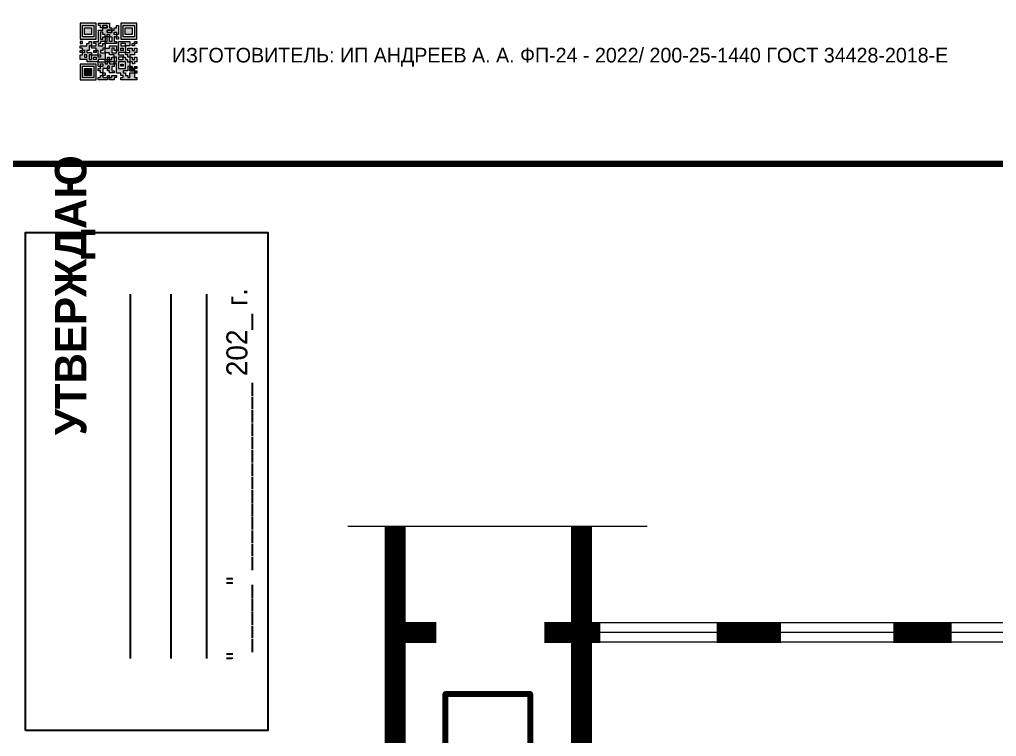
# Model space of a CAD drawing. Header units: millimetres. Extents: x 13114 to 67229, y 22859 to 38520.
# Drawn here: x 19472 to 19658.3, y 24956 to 25092.8 of the extents above; entities that cross this region are included whole.
import ezdxf

# ---------------------------------------------------------------- set-up
doc = ezdxf.new("R2010")
doc.units = ezdxf.units.MM
doc.styles.add('обычный', font='arial.ttf')

# ---------------------------------------------------------------- blocks, each defined once
blk = doc.blocks.new('QR')
at = {"lineweight": 0}
h = blk.add_hatch(color=256, dxfattribs=at)
h.dxf.hatch_style = 1
h.paths.add_polyline_path([(9241.16, 2687.38), (9242.01, 2687.38), (9242.01, 2687.83), (9241.59, 2687.83), (9241.59, 2688.68), (9239.45, 2688.68), (9239.45, 2688.25), (9239.86, 2688.25), (9239.86, 2687.83), (9240.29, 2687.83), (9240.29, 2688.25), (9241.16, 2688.25), (9241.16, 2687.83), (9240.29, 2687.83), (9240.29, 2687.38), (9239.45, 2687.38), (9239.45, 2685.22), (9238.57, 2685.22), (9238.57, 2684.8), (9239.02, 2684.8), (9239.02, 2684.37), (9238.13, 2684.37), (9238.13, 2683.92), (9239.02, 2683.92), (9239.02, 2683.5), (9239.44, 2683.5), (9239.44, 2682.64), (9239.87, 2682.64), (9239.87, 2682.18), (9239.44, 2682.18), (9239.44, 2682.64), (9238.13, 2682.64), (9238.13, 2681.76), (9237.71, 2681.76), (9237.71, 2682.64), (9238.13, 2682.64), (9238.13, 2683.07), (9237.27, 2683.07), (9237.27, 2683.51), (9237.71, 2683.51), (9237.71, 2684.37), (9238.13, 2684.37), (9238.13, 2685.22), (9237.71, 2685.22), (9237.71, 2684.8), (9237.28, 2684.8), (9237.28, 2684.38), (9235.98, 2684.38), (9235.98, 2683.92), (9236.4, 2683.92), (9236.4, 2683.49), (9236.84, 2683.49), (9236.84, 2683.07), (9236.4, 2683.07), (9236.4, 2682.64), (9235.98, 2682.64), (9235.98, 2681.76), (9237.29, 2681.76), (9237.29, 2681.33), (9239.43, 2681.33), (9239.43, 2681.76), (9240.74, 2681.76), (9240.74, 2683.05), (9239.87, 2683.05), (9239.87, 2683.5), (9240.29, 2683.5), (9240.29, 2683.91), (9240.74, 2683.91), (9240.74, 2684.81), (9240.29, 2684.81), (9240.29, 2684.79), (9240.29, 2684.37), (9239.45, 2684.37), (9239.45, 2684.8), (9239.87, 2684.8), (9239.87, 2685.21), (9240.74, 2685.21), (9240.74, 2686.1), (9240.29, 2686.1), (9240.29, 2685.64), (9239.86, 2685.64), (9239.86, 2686.95), (9240.29, 2686.95), (9240.29, 2686.52), (9240.74, 2686.52), (9240.74, 2686.1), (9241.16, 2686.1), (9241.16, 2686.53), (9241.59, 2686.53), (9241.59, 2686.1), (9242.02, 2686.1), (9242.02, 2685.21), (9241.59, 2685.21), (9241.59, 2686.1), (9241.16, 2686.1), (9241.16, 2685.21), (9240.74, 2685.21), (9240.74, 2684.81), (9242.89, 2684.81), (9242.89, 2685.22), (9242.47, 2685.22), (9242.47, 2686.11), (9242.89, 2686.11), (9242.89, 2686.52), (9242.46, 2686.52), (9242.46, 2686.95), (9242.89, 2686.95), (9242.89, 2686.52), (9243.32, 2686.52), (9243.32, 2688.26), (9242.9, 2688.26), (9242.9, 2687.83), (9242.47, 2687.83), (9242.47, 2687.38), (9242.01, 2687.38), (9242.01, 2686.94), (9241.16, 2686.94)])
h.paths.add_polyline_path([(9239.02, 2682.18), (9239.02, 2681.76), (9238.54, 2681.76), (9238.54, 2682.18)], flags=16)
h.paths.add_polyline_path([(9237.27, 2682.65), (9237.27, 2682.19), (9236.83, 2682.19), (9236.83, 2682.65)], flags=16)
h = blk.add_hatch(color=256, dxfattribs=at)
h.dxf.hatch_style = 1
h.paths.add_polyline_path([(9238.15, 2687.83), (9236.83, 2687.83), (9236.83, 2686.52), (9238.15, 2686.52)], flags=0)
h.paths.add_polyline_path([(9239.01, 2685.65), (9239.01, 2688.68), (9235.98, 2688.68), (9235.98, 2685.65)])
h.paths.add_polyline_path([(9236.41, 2686.1), (9236.41, 2688.26), (9238.56, 2688.26), (9238.56, 2686.1)], flags=16)
h.paths.add_polyline_path([(9236.83, 2686.52), (9236.83, 2687.83), (9238.15, 2687.83), (9238.15, 2686.52)], flags=0)
h = blk.add_hatch(color=256, dxfattribs=at)
h.dxf.hatch_style = 1
h.paths.add_polyline_path([(9238.15, 2686.52), (9238.15, 2687.83), (9236.83, 2687.83), (9236.83, 2686.52)])
h.paths.add_polyline_path([(9245.91, 2686.52), (9245.91, 2687.83), (9244.59, 2687.83), (9244.59, 2686.52)], flags=0)
h.paths.add_polyline_path([(9246.77, 2685.65), (9246.77, 2688.68), (9243.74, 2688.68), (9243.74, 2685.65)])
h.paths.add_polyline_path([(9244.17, 2686.1), (9244.17, 2688.26), (9246.32, 2688.26), (9246.32, 2686.1)], flags=16)
h.paths.add_polyline_path([(9244.59, 2686.52), (9244.59, 2687.83), (9245.91, 2687.83), (9245.91, 2686.52)], flags=0)
h = blk.add_hatch(color=256, dxfattribs=at)
h.dxf.hatch_style = 1
h.paths.add_polyline_path([(9240.75, 2681.76), (9240.75, 2681.35), (9241.17, 2681.35), (9241.17, 2681.76)])
h.paths.add_polyline_path([(9241.6, 2682.18), (9241.17, 2682.18), (9241.17, 2681.76), (9241.6, 2681.76)])
h.paths.add_polyline_path([(9242.47, 2681.34), (9242.47, 2682.19), (9242.02, 2682.19), (9242.02, 2681.76), (9241.6, 2681.76), (9241.6, 2681.34)])
h.paths.add_polyline_path([(9239.87, 2678.3), (9239.44, 2678.3), (9239.44, 2677.89), (9241.17, 2677.89), (9241.17, 2678.3), (9240.28, 2678.3), (9240.28, 2678.73), (9239.87, 2678.73)])
h.paths.add_polyline_path([(9240.75, 2678.73), (9240.75, 2679.19), (9240.28, 2679.19), (9240.28, 2678.73)])
h.paths.add_polyline_path([(9241.6, 2678.73), (9241.17, 2678.73), (9241.17, 2678.3), (9241.6, 2678.3)])
h.paths.add_polyline_path([(9242.02, 2678.3), (9241.6, 2678.3), (9241.6, 2677.89), (9242.48, 2677.89), (9242.48, 2678.31), (9242.9, 2678.31), (9242.9, 2678.73), (9242.02, 2678.73)])
h.paths.add_polyline_path([(9246.36, 2684.37), (9246.36, 2684.79), (9245.93, 2684.79), (9245.93, 2684.37)])
h.paths.add_polyline_path([(9246.78, 2685.2), (9246.36, 2685.2), (9246.36, 2684.79), (9246.78, 2684.79)])
h.paths.add_polyline_path([(9245.91, 2687.83), (9244.59, 2687.83), (9244.59, 2686.52), (9245.91, 2686.52)])
h = blk.add_hatch(color=256, dxfattribs=at)
h.dxf.hatch_style = 1
h.paths.add_polyline_path([(9243.32, 2686.11), (9242.89, 2686.11), (9242.89, 2685.64), (9243.32, 2685.64)])
h.paths.add_polyline_path([(9239.02, 2683.07), (9239.02, 2683.5), (9238.56, 2683.5), (9238.56, 2683.07)])
h.paths.add_polyline_path([(9236.4, 2684.8), (9236.4, 2685.22), (9235.98, 2685.22), (9235.98, 2684.8)])
h.paths.add_polyline_path([(9236.4, 2683.07), (9236.4, 2683.49), (9235.98, 2683.49), (9235.98, 2683.07)])
h = blk.add_hatch(color=256, dxfattribs=at)
h.dxf.hatch_style = 1
h.paths.add_polyline_path([(9243.32, 2682.64), (9243.32, 2683.07), (9244.62, 2683.07), (9244.62, 2684.37), (9243.74, 2684.37), (9243.74, 2684.8), (9244.62, 2684.8), (9244.62, 2684.37), (9245.48, 2684.37), (9245.48, 2685.22), (9243.32, 2685.22), (9243.32, 2683.5), (9242.89, 2683.5), (9242.89, 2683.06), (9242.01, 2683.06), (9242.01, 2683.91), (9242.47, 2683.91), (9242.47, 2683.5), (9242.89, 2683.5), (9242.89, 2684.38), (9241.59, 2684.38), (9241.59, 2683.91), (9240.74, 2683.91), (9240.74, 2683.05), (9241.59, 2683.05), (9241.59, 2682.64), (9242.47, 2682.64), (9242.47, 2682.19), (9242.91, 2682.19), (9242.91, 2681.34), (9242.48, 2681.34), (9242.48, 2680.91), (9242.91, 2680.91), (9242.91, 2679.17), (9243.75, 2679.17), (9243.75, 2678.73), (9244.2, 2678.73), (9244.2, 2678.3), (9243.75, 2678.3), (9243.75, 2677.88), (9246.78, 2677.88), (9246.78, 2678.3), (9246.35, 2678.3), (9246.35, 2679.19), (9245.48, 2679.19), (9245.48, 2678.31), (9245.05, 2678.31), (9245.05, 2678.73), (9244.62, 2678.73), (9244.62, 2679.19), (9244.2, 2679.19), (9244.2, 2679.61), (9245.05, 2679.61), (9245.05, 2680.46), (9245.48, 2680.46), (9245.48, 2681.34), (9245.04, 2681.34), (9245.04, 2681.76), (9244.63, 2681.76), (9244.63, 2682.19), (9244.21, 2682.19), (9244.21, 2681.76), (9243.32, 2681.76), (9243.32, 2682.19), (9244.21, 2682.19), (9244.21, 2682.64)])
h.paths.add_polyline_path([(9243.75, 2683.49), (9243.75, 2683.92), (9244.21, 2683.92), (9244.21, 2683.49)], flags=16)
h.paths.add_polyline_path([(9243.32, 2681.34), (9244.63, 2681.34), (9244.63, 2680.04), (9243.32, 2680.04)], flags=16)
h.paths.add_polyline_path([(9243.76, 2680.89), (9244.18, 2680.89), (9244.18, 2680.48), (9243.76, 2680.48)], flags=0)
h = blk.add_hatch(color=256, dxfattribs=at)
h.dxf.hatch_style = 1
h.paths.add_polyline_path([(9246.36, 2683.07), (9246.78, 2683.07), (9246.78, 2683.92), (9246.36, 2683.92), (9246.36, 2683.49), (9245.92, 2683.49), (9245.92, 2683.92), (9245.06, 2683.92), (9245.06, 2683.49), (9245.48, 2683.49), (9245.48, 2683.07), (9244.62, 2683.07), (9244.62, 2682.65), (9245.05, 2682.65), (9245.05, 2682.18), (9245.48, 2682.18), (9245.48, 2682.65), (9246.36, 2682.65)])
h.paths.add_polyline_path([(9246.78, 2682.18), (9246.36, 2682.18), (9246.36, 2681.75), (9245.92, 2681.75), (9245.92, 2682.18), (9245.48, 2682.18), (9245.48, 2681.34), (9245.48, 2681.34), (9245.94, 2681.34), (9245.94, 2680.91), (9246.36, 2680.91), (9246.36, 2681.34), (9246.78, 2681.34)])
h = blk.add_hatch(color=256, dxfattribs=at)
h.dxf.hatch_style = 1
h.paths.add_polyline_path([(9235.98, 2680.9), (9235.98, 2677.86), (9239.02, 2677.86), (9239.02, 2680.9)])
h.paths.add_polyline_path([(9238.57, 2680.48), (9238.57, 2678.32), (9236.41, 2678.32), (9236.41, 2680.48)], flags=16)
h.paths.add_polyline_path([(9238.15, 2680.05), (9238.15, 2678.74), (9236.83, 2678.74), (9236.83, 2680.05)], flags=0)
h = blk.add_hatch(color=256, dxfattribs=at)
h.dxf.hatch_style = 1
h.paths.add_polyline_path([(9238.15, 2680.05), (9236.83, 2680.05), (9236.83, 2678.74), (9238.15, 2678.74)])
h = blk.add_hatch(color=256, dxfattribs=at)
h.dxf.hatch_style = 1
h.paths.add_polyline_path([(9242.02, 2680.46), (9242.48, 2680.46), (9242.48, 2680.91), (9241.58, 2680.91), (9241.58, 2681.35), (9241.17, 2681.35), (9241.17, 2680.91), (9240.75, 2680.91), (9240.75, 2681.33), (9239.43, 2681.33), (9239.43, 2680.46), (9239.86, 2680.46), (9239.86, 2680.92), (9240.3, 2680.92), (9240.3, 2680.46), (9239.86, 2680.46), (9239.86, 2680.04), (9239.44, 2680.04), (9239.44, 2679.62), (9239.86, 2679.62), (9239.86, 2679.19), (9240.29, 2679.19), (9240.29, 2680.03), (9241.18, 2680.03), (9241.18, 2680.47), (9241.6, 2680.47), (9241.6, 2680.03), (9241.18, 2680.03), (9241.18, 2679.61), (9241.6, 2679.61), (9241.6, 2679.19), (9242.47, 2679.19), (9242.47, 2679.6), (9242.02, 2679.6)])
h = blk.add_hatch(color=256, dxfattribs=at)
h.dxf.hatch_style = 1
h.paths.add_polyline_path([(9244.18, 2680.48), (9244.18, 2680.89), (9243.76, 2680.89), (9243.76, 2680.48)])
h = blk.add_hatch(color=256, dxfattribs=at)
h.dxf.hatch_style = 1
h.paths.add_polyline_path([(9245.93, 2680.04), (9245.93, 2680.46), (9245.48, 2680.46), (9245.48, 2679.62), (9246.35, 2679.62), (9246.35, 2680.04)])
h.paths.add_polyline_path([(9246.78, 2680.04), (9246.78, 2680.46), (9246.35, 2680.46), (9246.35, 2680.04)])
h.paths.add_polyline_path([(9246.78, 2679.18), (9246.78, 2679.62), (9246.35, 2679.62), (9246.35, 2679.18)])
for points in [[(9237.71, 2685.22), (9238.13, 2685.22), (9238.13, 2684.37), (9237.71, 2684.37), (9237.71, 2683.51), (9237.27, 2683.51), (9237.27, 2683.07), (9238.13, 2683.07), (9238.13, 2682.64), (9237.71, 2682.64), (9237.71, 2681.76), (9238.13, 2681.76), (9238.13, 2682.64), (9239.44, 2682.64), (9239.44, 2683.5), (9239.02, 2683.5), (9239.02, 2683.07), (9238.56, 2683.07), (9238.56, 2683.5), (9239.02, 2683.5), (9239.02, 2683.92), (9238.13, 2683.92), (9238.13, 2684.37), (9239.02, 2684.37), (9239.02, 2684.8), (9238.57, 2684.8), (9238.57, 2685.22), (9239.45, 2685.22), (9239.45, 2687.38), (9240.29, 2687.38), (9240.29, 2687.83), (9239.86, 2687.83), (9239.86, 2688.25), (9239.45, 2688.25), (9239.45, 2688.68), (9241.59, 2688.68), (9241.59, 2687.83), (9242.01, 2687.83), (9242.01, 2687.38), (9242.47, 2687.38), (9242.47, 2687.83), (9242.9, 2687.83), (9242.9, 2688.26), (9243.32, 2688.26), (9243.32, 2686.52), (9242.89, 2686.52), (9242.89, 2686.11), (9243.32, 2686.11), (9243.32, 2685.64), (9242.89, 2685.64), (9242.89, 2686.11), (9242.47, 2686.11), (9242.47, 2685.22), (9242.89, 2685.22), (9242.89, 2684.81), (9240.74, 2684.81), (9240.74, 2683.91), (9241.59, 2683.91), (9241.59, 2684.38), (9242.89, 2684.38), (9242.89, 2683.5), (9242.47, 2683.5), (9242.47, 2683.91), (9242.01, 2683.91), (9242.01, 2683.06), (9242.89, 2683.06), (9242.89, 2683.5), (9243.32, 2683.5), (9243.32, 2685.22), (9245.48, 2685.22), (9245.48, 2684.37), (9244.62, 2684.37), (9244.62, 2683.07), (9245.48, 2683.07), (9245.48, 2683.49), (9245.06, 2683.49), (9245.06, 2683.92), (9245.92, 2683.92), (9245.92, 2683.49), (9246.36, 2683.49), (9246.36, 2683.92), (9246.78, 2683.92), (9246.78, 2683.07), (9246.36, 2683.07), (9246.36, 2682.65), (9245.48, 2682.65), (9245.48, 2682.18), (9245.92, 2682.18), (9245.92, 2681.75), (9246.36, 2681.75), (9246.36, 2682.18), (9246.78, 2682.18), (9246.78, 2681.34), (9246.36, 2681.34), (9246.36, 2680.91), (9245.94, 2680.91), (9245.94, 2681.34), (9245.48, 2681.34), (9245.48, 2680.46), (9245.93, 2680.46), (9245.93, 2680.04), (9246.35, 2680.04), (9246.35, 2680.46), (9246.78, 2680.46), (9246.78, 2680.04), (9246.78, 2680.04), (9246.35, 2680.04), (9246.35, 2679.62), (9246.78, 2679.62), (9246.78, 2679.18), (9246.35, 2679.18), (9246.35, 2678.3), (9246.78, 2678.3), (9246.78, 2677.88), (9243.75, 2677.88), (9243.75, 2678.3), (9244.2, 2678.3), (9244.2, 2678.73), (9243.75, 2678.73), (9243.75, 2679.17), (9242.91, 2679.17), (9242.91, 2680.91), (9242.48, 2680.91), (9242.48, 2680.46), (9242.02, 2680.46), (9242.02, 2679.6), (9242.47, 2679.6), (9242.47, 2679.19), (9241.6, 2679.19), (9241.6, 2679.61), (9241.18, 2679.61), (9241.18, 2680.03), (9240.29, 2680.03), (9240.29, 2679.19), (9240.75, 2679.19), (9240.75, 2678.73), (9240.28, 2678.73), (9240.28, 2678.3), (9241.17, 2678.3), (9241.17, 2678.73), (9241.6, 2678.73), (9241.6, 2678.3), (9242.02, 2678.3), (9242.02, 2678.73), (9242.9, 2678.73), (9242.9, 2678.31), (9242.48, 2678.31), (9242.48, 2677.89), (9241.6, 2677.89), (9241.6, 2678.3), (9241.17, 2678.3), (9241.17, 2677.89), (9239.44, 2677.89), (9239.44, 2678.3), (9239.87, 2678.3), (9239.87, 2678.73), (9240.28, 2678.73), (9240.28, 2679.19), (9240.29, 2679.19), (9239.86, 2679.19), (9239.86, 2679.62), (9239.44, 2679.62), (9239.44, 2680.04), (9239.86, 2680.04), (9239.86, 2680.46), (9239.43, 2680.46), (9239.43, 2681.33), (9237.29, 2681.33), (9237.29, 2681.76), (9235.98, 2681.76), (9235.98, 2682.64), (9236.4, 2682.64), (9236.4, 2683.07), (9235.98, 2683.07), (9235.98, 2683.49), (9236.4, 2683.49), (9236.4, 2683.92), (9235.98, 2683.92), (9235.98, 2684.38), (9237.28, 2684.38), (9237.28, 2684.8), (9237.71, 2684.8), (9237.71, 2685.22), (9237.92, 2685.22)], [(9240.74, 2685.21), (9239.87, 2685.21), (9239.87, 2684.8), (9239.45, 2684.8), (9239.45, 2684.37), (9240.29, 2684.37), (9240.29, 2684.79), (9240.29, 2684.81), (9240.74, 2684.81), (9240.74, 2685.21), (9239.87, 2685.21)], [(9240.74, 2686.1), (9240.74, 2686.52), (9240.29, 2686.52), (9240.29, 2686.95), (9239.86, 2686.95), (9239.86, 2685.64), (9240.29, 2685.64), (9240.29, 2686.1), (9240.74, 2686.1), (9240.74, 2686.52)], [(9240.74, 2683.91), (9240.29, 2683.91), (9240.29, 2683.5), (9239.87, 2683.5), (9239.87, 2683.05), (9240.74, 2683.05), (9240.74, 2683.91)], [(9244.62, 2684.37), (9244.62, 2684.8), (9243.74, 2684.8), (9243.74, 2684.37), (9244.62, 2684.37)], [(9240.74, 2683.05), (9240.74, 2681.76), (9239.43, 2681.76), (9239.43, 2681.33), (9240.75, 2681.33), (9240.75, 2681.35), (9240.75, 2680.91), (9241.17, 2680.91), (9241.17, 2681.35), (9241.58, 2681.35), (9241.58, 2680.91), (9242.48, 2680.91), (9242.48, 2681.34), (9242.91, 2681.34), (9242.91, 2682.19), (9242.47, 2682.19), (9242.47, 2682.64), (9241.59, 2682.64), (9241.59, 2683.05), (9240.74, 2683.05)], [(9241.6, 2681.76), (9242.02, 2681.76), (9242.02, 2682.19), (9242.47, 2682.19), (9242.47, 2681.34), (9241.6, 2681.34), (9241.6, 2681.76)], [(9244.62, 2683.07), (9243.32, 2683.07), (9243.32, 2682.64), (9244.21, 2682.64), (9244.21, 2682.19), (9243.32, 2682.19), (9243.32, 2681.76), (9244.21, 2681.76), (9244.21, 2682.19), (9244.63, 2682.19), (9244.63, 2681.76), (9245.04, 2681.76), (9245.04, 2681.34), (9245.48, 2681.34)], [(9245.48, 2682.18), (9245.05, 2682.18), (9245.05, 2682.65), (9244.62, 2682.65), (9244.62, 2683.07)], [(9245.48, 2682.18), (9245.48, 2681.34)], [(9239.86, 2680.46), (9239.86, 2680.92), (9240.3, 2680.92), (9240.3, 2680.46), (9239.86, 2680.46)], [(9245.48, 2680.46), (9245.05, 2680.46), (9245.05, 2679.61), (9244.2, 2679.61), (9244.2, 2679.19), (9244.62, 2679.19), (9244.62, 2678.73), (9245.05, 2678.73), (9245.05, 2678.31), (9245.48, 2678.31), (9245.48, 2679.19), (9246.35, 2679.19), (9246.35, 2679.07)], [(9246.35, 2679.62), (9245.48, 2679.62), (9245.48, 2680.46)], [(9245.48, 2680.46), (9245.48, 2679.62), (9246.35, 2679.62), (9246.35, 2680.04), (9245.93, 2680.04), (9245.93, 2680.46), (9245.48, 2680.46), (9245.48, 2679.62)], [(9246.35, 2679.62), (9246.35, 2679.18)]]:
    blk.add_lwpolyline(points, dxfattribs=at)
for points in [[(9235.98, 2685.65), (9239.01, 2685.65), (9239.01, 2688.68), (9235.98, 2688.68)], [(9236.41, 2688.26), (9238.56, 2688.26), (9238.56, 2686.1), (9236.41, 2686.1)], [(9236.83, 2687.83), (9238.15, 2687.83), (9238.15, 2686.52), (9236.83, 2686.52)], [(9240.29, 2687.83), (9241.16, 2687.83), (9241.16, 2688.25), (9240.29, 2688.25)], [(9240.29, 2688.25), (9241.16, 2688.25), (9241.16, 2687.83), (9240.29, 2687.83)], [(9242.01, 2687.38), (9241.16, 2687.38), (9241.16, 2686.94), (9242.01, 2686.94)], [(9241.16, 2687.38), (9242.01, 2687.38), (9242.01, 2686.94), (9241.16, 2686.94)], [(9243.74, 2685.65), (9246.77, 2685.65), (9246.77, 2688.68), (9243.74, 2688.68)], [(9244.17, 2688.26), (9246.32, 2688.26), (9246.32, 2686.1), (9244.17, 2686.1)], [(9244.59, 2687.83), (9245.91, 2687.83), (9245.91, 2686.52), (9244.59, 2686.52)], [(9235.98, 2684.8), (9236.4, 2684.8), (9236.4, 2685.22), (9235.98, 2685.22)], [(9241.16, 2686.1), (9240.74, 2686.1), (9240.74, 2685.21), (9241.16, 2685.21)], [(9241.16, 2686.53), (9241.59, 2686.53), (9241.59, 2686.1), (9241.16, 2686.1)], [(9241.59, 2686.1), (9242.02, 2686.1), (9242.02, 2685.21), (9241.59, 2685.21)], [(9242.89, 2686.52), (9242.46, 2686.52), (9242.46, 2686.95), (9242.89, 2686.95)], [(9246.36, 2685.2), (9246.78, 2685.2), (9246.78, 2684.79), (9246.36, 2684.79)], [(9236.4, 2683.07), (9236.84, 2683.07), (9236.84, 2683.49), (9236.4, 2683.49)], [(9243.75, 2683.92), (9244.21, 2683.92), (9244.21, 2683.49), (9243.75, 2683.49)], [(9245.93, 2684.79), (9246.36, 2684.79), (9246.36, 2684.37), (9245.93, 2684.37)], [(9236.83, 2682.19), (9237.27, 2682.19), (9237.27, 2682.65), (9236.83, 2682.65)], [(9238.54, 2682.18), (9239.02, 2682.18), (9239.02, 2681.76), (9238.54, 2681.76)], [(9239.44, 2682.64), (9239.87, 2682.64), (9239.87, 2682.18), (9239.44, 2682.18)], [(9240.75, 2681.76), (9241.17, 2681.76), (9241.17, 2681.35), (9240.75, 2681.35)], [(9241.17, 2682.18), (9241.6, 2682.18), (9241.6, 2681.76), (9241.17, 2681.76)], [(9235.98, 2677.86), (9239.02, 2677.86), (9239.02, 2680.9), (9235.98, 2680.9)], [(9236.41, 2680.48), (9238.57, 2680.48), (9238.57, 2678.32), (9236.41, 2678.32)], [(9236.83, 2680.05), (9238.15, 2680.05), (9238.15, 2678.74), (9236.83, 2678.74)], [(9241.18, 2680.03), (9241.6, 2680.03), (9241.6, 2680.47), (9241.18, 2680.47)], [(9243.32, 2680.04), (9244.63, 2680.04), (9244.63, 2681.34), (9243.32, 2681.34)], [(9243.76, 2680.89), (9244.18, 2680.89), (9244.18, 2680.48), (9243.76, 2680.48)]]:
    blk.add_lwpolyline(points, close=True, dxfattribs=at)

msp = doc.modelspace()

# ---------------------------------------------------------------- linework, layer by layer
at = {"color": 6, "lineweight": 100}
for points in [[(19457.94, 25065.27), (20057.94, 25065.27), (20057.94, 25460.27), (19457.94, 25460.27)], [(19457.94, 24670.27), (20057.94, 24670.27), (20057.94, 25065.27), (19457.94, 25065.27)]]:
    msp.add_lwpolyline(points, close=True, dxfattribs=at)
msp.add_lwpolyline([(19473.14, 24957.15), (19473.14, 25052.15), (19519.34, 25052.15), (19519.34, 24957.15)], close=True)
for points in [[(19493.18, 24970.9), (19493.18, 25040.43)], [(19500.94, 24970.9), (19500.94, 25040.43)], [(19507.73, 24970.9), (19507.73, 25040.43)]]:
    msp.add_lwpolyline(points)
at = {"lineweight": 0, "const_width": 4}
for points in [[(19543.64, 24975.88), (19543.64, 24996.11)], [(19579.17, 24996.11), (19579.17, 24974.69)], [(19549.44, 24834.26), (19543.64, 24834.26), (19543.64, 24975.88), (19551.5, 24975.88)], [(19572.1, 24975.88), (19582.8, 24975.88)], [(19579.17, 24917.72), (19579.17, 24975.88)], [(19604.98, 24975.88), (19617.26, 24975.88)], [(19638.65, 24975.88), (19649.77, 24975.88)]]:
    msp.add_lwpolyline(points, dxfattribs=at)
at = {"lineweight": 0}
for points in [[(19534.6, 24996.11), (19591.7, 24996.11)], [(19876.75, 24977.71), (19573.53, 24977.71)], [(19876.37, 24975.85), (19574.09, 24975.85)], [(19876.8, 24973.99), (19575.93, 24973.99)]]:
    msp.add_lwpolyline(points, dxfattribs=at)
at = {"color": 126, "lineweight": 100, "true_color": 0x008754}
msp.add_lwpolyline([(19595.7, 24871.14), (19627.6, 24871.14), (19627.6, 24913.64), (19553.21, 24913.64), (19553.21, 24964.17), (19569.4, 24964.17), (19569.4, 24939.11)], dxfattribs=at)

# ---------------------------------------------------------------- block references
at = {"color": 22, "lineweight": 100, "true_color": 0xbb1e10}
msp.add_blockref('QR', (10247.57, 22403.41), dxfattribs=at)

# ---------------------------------------------------------------- texts
at = {"lineweight": 0, "insert": (19575.09, 25085.6), "char_height": 2.8, "width": 191.3484, "attachment_point": 5, "style": 'обычный'}
msp.add_mtext('\\pi-8.4,l8.4,t8.4;{\\fProxima Nova Rg|b0|i0|c204|p2;ИЗГОТОВИТЕЛЬ: ИП АНДРЕЕВ А. А.\\fProxima Nova Rg|b0|i0|c0|p2; \\fProxima Nova Rg|b0|i0|c204|p2;ФП-24 - 2022/ 200-25-1440 ГОСТ 34428-2018-Е\\H1.2266x; }', dxfattribs=at)
at = {"lineweight": 0, "attachment_point": 5, "rotation": 90, "style": 'обычный'}
for s, insert, char_height, width in [('\\pi-18,l18,t18;{\\fProxima Nova Rg|b1|i0|c204|p2;УТВЕРЖДАЮ\\H1.1997x; }', (19482.6, 25040.19), 6, 126.6484), ('{\\fArial Narrow|b0|i0|c204|p34;"_____" ______________ \\fProxima Nova Rg|b0|i0|c204|p2;202_ г. }', (19514.02, 25006.05), 4, 78.6503)]:
    msp.add_mtext(s, dxfattribs=dict(at, insert=insert, char_height=char_height, width=width))

doc.saveas('drawing.dxf')
